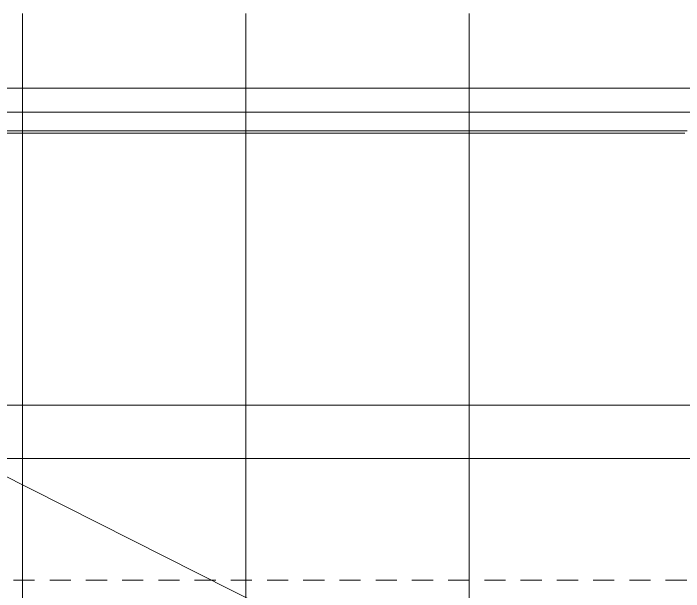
# Model space of a CAD drawing. Header units: millimetres. Extents: x 12986 to 523328, y -9759 to 30092.
# Drawn here: x 417491 to 428591, y 15195 to 24768 of the extents above; entities that cross this region are included whole.
import ezdxf

# ---------------------------------------------------------------- set-up
doc = ezdxf.new("R2010")
doc.units = ezdxf.units.MM
doc.linetypes.add('01 Штриховая _4 мм_', pattern=[600, 350, -250])
for name, color, linetype, lineweight in [('A-GENM', 7, 'Continuous', 9), ('A-ROOF', 7, 'Continuous', 9), ('G-ANNO-SYMB-1', 7, '01 Штриховая _4 мм_', 9), ('Оси-1', 7, 'Continuous', 20)]:
    doc.layers.add(name, color=color, linetype=linetype, lineweight=lineweight)

# ---------------------------------------------------------------- blocks, each defined once
blk = doc.blocks.new('парапет1 - парапет-18629556-АР1_1_Кладочный план 3 этажа')
at = {"layer": 'A-GENM'}
for p, q in [((-2411, 27400), (33928, 27400)), ((33219, 26691), (-1702, 26691)), ((-1665, 26654), (33182, 26654))]:
    blk.add_line(p, q, dxfattribs=at)

msp = doc.modelspace()

# ---------------------------------------------------------------- linework, layer by layer
at = {"layer": 'A-ROOF'}
msp.add_line((410420.80852, 20600.74629), (428440.80853, 11522.19206), dxfattribs=at)
at = {"layer": 'G-ANNO-SYMB-1'}
msp.add_line((388692.26653, 15385.47035), (438359.01269, 15385.47035), dxfattribs=at)
at = {"layer": 'Оси-1'}
for p, q in [((417640.80852, -8019.25359), (417640.80852, 24767.68957)), ((421340.80852, -8019.25359), (421340.80852, 24767.68957)), ((425040.80852, -8019.25359), (425040.80852, 24767.68957)), ((389220.80855, 23130.74623), (521382.43658, 23130.74623)), ((389220.80855, 18280.74648), (521382.43658, 18280.74648)), ((389220.80855, 17400.74641), (521382.43658, 17400.74641))]:
    msp.add_line(p, q, dxfattribs=at)

# ---------------------------------------------------------------- block references
at = {"layer": 'A-GENM'}
msp.add_blockref('парапет1 - парапет-18629556-АР1_1_Кладочный план 3 этажа', (395430.80855, -3869.25359), dxfattribs=at)

doc.saveas('drawing.dxf')
